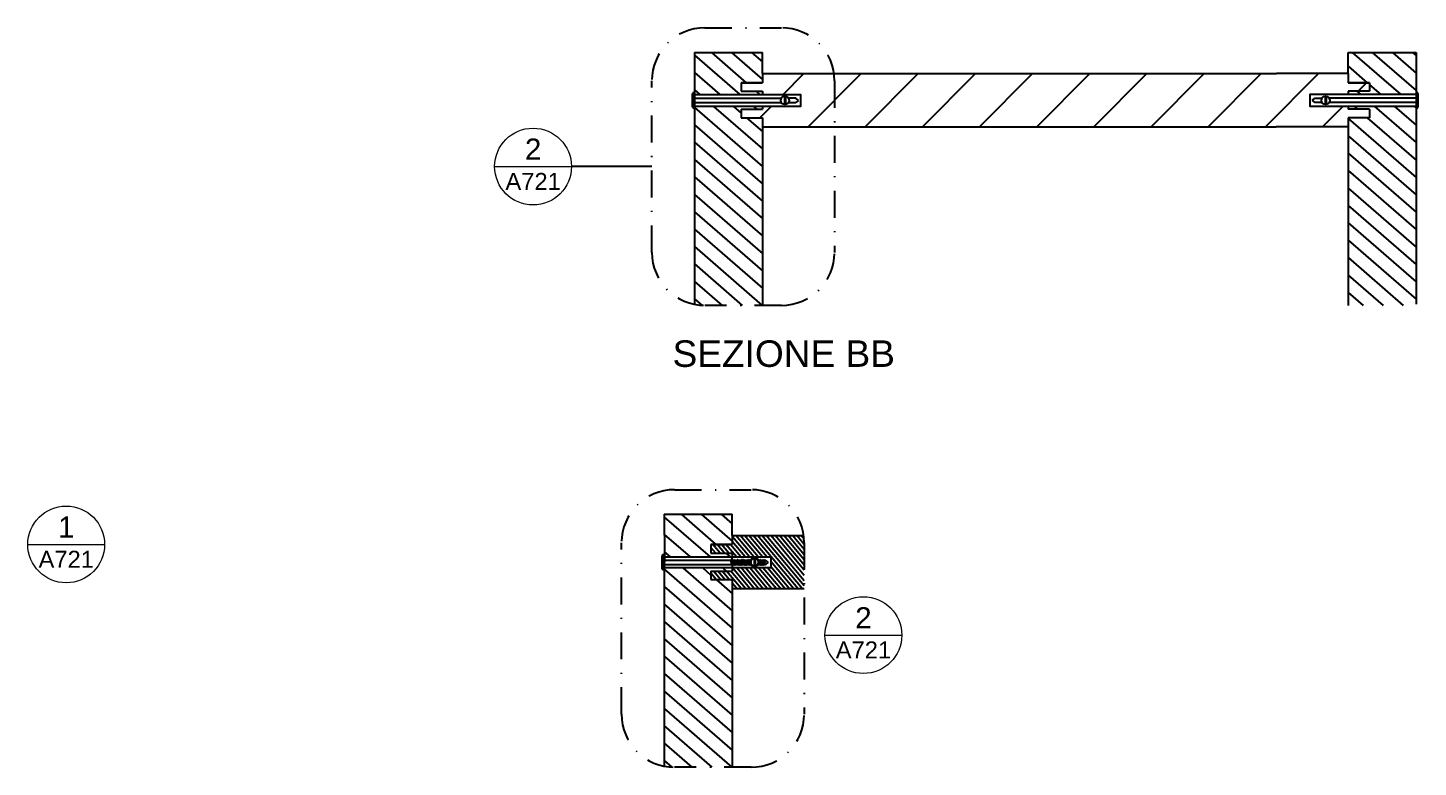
# Model space of a CAD drawing. Header units: millimetres. Extents: x -59 to 1311, y 25 to 454.
# Drawn here: x 148.8 to 279.9, y 62.1 to 131.8 of the extents above; entities that cross this region are included whole.
import ezdxf
from ezdxf.enums import TextEntityAlignment as Align

# ---------------------------------------------------------------- set-up
doc = ezdxf.new("R2010")
doc.units = ezdxf.units.MM
doc.linetypes.add('TRATTOPUNTO', pattern=[25.4, 12.7, -6.35, 0, -6.35])
doc.layers.get('0').update_dxf_attribs({"color": 70})
doc.layers.add('A-ANNO-SYMB', color=202, linetype='Continuous', lineweight=18)
for name, color, linetype in [('CONTORNO SEZIONI', 26, 'Continuous'), ('LINEE SEZIONATE', 5, 'Continuous'), ('SIMBOLI', 201, 'Continuous'), ('viti sottili', 4, 'Continuous')]:
    doc.layers.add(name, color=color, linetype=linetype)
doc.styles.add('ARIAL', font='arial.ttf')
doc.styles.get("Standard").update_dxf_attribs({"font": 'arial.ttf'})
pattern_1 = [(139, (-508.8863, -56.5382), (-0.812365, -0.9345191), [])]

# ---------------------------------------------------------------- blocks, each defined once
blk = doc.blocks.new('DETAGLI')
at = {"layer": 'A-ANNO-SYMB', "linetype": 'Continuous'}
blk.add_line((486.66, 356.17), (504.76, 356.17), dxfattribs=at)
blk.add_circle((495.71, 356.17), 9.05, dxfattribs=at)
for tag, p in [('TAVOLA', (495.71, 362.76)), ('SEZIONE', (495.71, 354.67))]:
    blk.add_attdef(tag, text='', height=5, dxfattribs=at).set_placement(p, align=Align.TOP_CENTER)

msp = doc.modelspace()

# ---------------------------------------------------------------- hatches: boundary and pattern name
h = msp.add_hatch()
h.set_pattern_fill('ANSI31', color=256, scale=0.39, angle=94)
h.set_pattern_definition(pattern_1)
h.paths.add_polyline_path([(218.02, 125.24), (217.95, 125.25), (217.96, 125.19), (218.02, 125.19)])
h.paths.add_polyline_path([(211.65, 125.54), (218.05, 125.54), (218.05, 125.86), (216.05, 125.86), (216.05, 126.66), (218.05, 126.66), (218.05, 127.51), (218.05, 129.51), (211.65, 129.51)])
h.paths.add_polyline_path([(218.05, 124.42), (211.65, 124.42), (211.65, 105.66), (218.05, 105.66), (218.05, 123.36), (216.05, 123.36), (216.05, 124.16), (218.05, 124.16)])
h.paths.add_polyline_path([(218.03, 124.72), (218.05, 124.71), (218.05, 124.79), (218.03, 124.79), (218.04, 124.76)])
h = msp.add_hatch()
h.set_pattern_fill('ANSI31', color=256, scale=0.39, angle=94)
h.set_pattern_definition(pattern_1)
h.paths.add_polyline_path([(273.25, 127.51), (273.25, 129.51), (279.65, 129.51), (279.65, 125.53), (273.38, 125.53), (273.39, 125.26), (273.36, 125.25), (273.35, 125.19), (273.28, 125.19), (273.29, 125.26), (273.25, 125.25), (273.25, 125.86), (275.25, 125.86), (275.25, 126.66), (273.25, 126.66)])
h.paths.add_polyline_path([(273.25, 123.36), (275.25, 123.36), (275.25, 124.16), (273.25, 124.16), (273.25, 124.79), (273.27, 124.79), (273.27, 124.76), (273.27, 124.72), (273.29, 124.72), (273.3, 124.45), (279.65, 124.45), (279.65, 124.24), (279.65, 105.66), (273.25, 105.66)])
h = msp.add_hatch()
h.set_pattern_fill('ANSI31', color=256, scale=1.2)
h.set_pattern_definition([(45, (2.854, 0), (-2.694077, 2.694077), [])])
h.paths.add_polyline_path([(266.46, 122.51), (273.25, 122.51), (273.25, 123.36), (275.25, 123.36), (275.25, 124.16), (273.25, 124.16), (273.25, 124.44), (269.63, 124.44), (269.63, 125.53), (273.25, 125.53), (273.25, 125.86), (275.25, 125.86), (275.25, 126.66), (273.25, 126.66), (273.25, 127.51), (266.5, 127.51), (224.8, 127.51, -0.034119), (224.85, 126.83), (224.85, 122.51)])
h.paths.add_polyline_path([(221.63, 125.54), (221.63, 124.42), (218.05, 124.42), (218.05, 124.16), (216.05, 124.16), (216.05, 123.36), (218.05, 123.36), (218.05, 122.51), (224.85, 122.51), (224.85, 126.83, 0.034119), (224.8, 127.51), (218.05, 127.51), (218.05, 126.66), (216.05, 126.66), (216.05, 125.86), (218.05, 125.86), (218.05, 125.54)])
h = msp.add_hatch()
h.set_pattern_fill('ANSI31', color=256, scale=0.39, angle=94)
h.set_pattern_definition([(139, (-511.7405, -100.0895), (-0.812365, -0.9345191), [])])
h.paths.add_polyline_path([(208.81, 81.64), (208.81, 81.94), (215.2, 81.94), (215.2, 82.31), (213.2, 82.31), (213.2, 83.11), (215.2, 83.11), (215.2, 83.96), (215.2, 85.96), (208.8, 85.96), (208.8, 81.64)])
h.paths.add_polyline_path([(208.81, 80.91), (208.81, 81.24), (208.8, 81.24), (208.8, 80.69), (208.8, 62.11), (215.2, 62.11), (215.2, 79.81), (213.2, 79.81), (213.2, 80.61), (215.2, 80.61), (215.2, 80.91)])
h = msp.add_hatch()
h.set_pattern_fill('ANSI31', color=256, scale=0.099, angle=85)
h.paths.add_polyline_path([(221.99, 83.28, 0.034119), (221.95, 83.96), (215.2, 83.96), (215.2, 83.11), (213.2, 83.11), (213.2, 82.31), (215.2, 82.31), (215.2, 81.94), (218.83, 81.94), (218.83, 80.91), (215.2, 80.91), (215.2, 80.61), (213.2, 80.61), (213.2, 79.81), (215.2, 79.81), (215.2, 78.96), (221.99, 78.96)])

# ---------------------------------------------------------------- linework, layer by layer
for p, q in [((216.05, 126.66), (218.05, 126.66)), ((215.2, 81.64), (215.2, 81.94)), ((215.2, 81.24), (215.2, 80.91)), ((221.99, 78.96), (221.99, 78.96))]:
    msp.add_line(p, q)
at = {"layer": 'CONTORNO SEZIONI', "linetype": 'TRATTOPUNTO', "ltscale": 0.2}
for points in [[(212.63, 131.83), (219.85, 131.83)], [(207.63, 110.66), (207.63, 126.83)], [(224.85, 126.83), (224.85, 110.66)], [(219.85, 105.66), (212.63, 105.66)], [(209.77, 88.28), (216.99, 88.28)], [(204.77, 67.11), (204.77, 83.28)], [(221.99, 83.28), (221.99, 67.11)], [(216.99, 62.11), (209.77, 62.11)]]:
    msp.add_lwpolyline(points, dxfattribs=at)
for centre, start, end in [((212.63, 126.83), 90, 180), ((219.85, 126.83), 0, 90), ((212.63, 110.66), 180, 270), ((219.85, 110.66), 270, 0), ((209.77, 83.28), 90, 180), ((216.99, 83.28), 0, 90), ((209.77, 67.11), 180, 270), ((216.99, 67.11), 270, 0)]:
    msp.add_arc(centre, 5, start, end, dxfattribs=at)
at = {"layer": 'LINEE SEZIONATE'}
for p, q in [((211.65, 129.51), (218.05, 129.51)), ((211.65, 129.51), (211.65, 125.74)), ((218.05, 127.51), (218.05, 129.51)), ((273.25, 127.51), (273.25, 129.51)), ((273.25, 129.51), (279.65, 129.51)), ((279.65, 129.51), (279.65, 125.74)), ((218.05, 127.51), (224.8, 127.51)), ((218.05, 127.51), (218.05, 126.66)), ((224.8, 127.51), (266.5, 127.51)), ((273.25, 127.51), (266.5, 127.51)), ((273.25, 127.51), (273.25, 126.66)), ((218.05, 126.66), (216.05, 126.66)), ((216.05, 126.66), (216.05, 125.86)), ((216.05, 125.86), (218.05, 125.86)), ((218.05, 125.86), (218.05, 125.54)), ((275.25, 126.66), (273.25, 126.66)), ((273.25, 126.66), (275.25, 126.66)), ((275.25, 125.86), (273.25, 125.86)), ((273.25, 125.86), (273.25, 125.53)), ((275.25, 126.66), (275.25, 125.86)), ((211.65, 124.24), (211.65, 105.76)), ((216.05, 124.16), (218.05, 124.16)), ((216.05, 124.16), (216.05, 123.36)), ((216.05, 123.36), (218.05, 123.36)), ((218.05, 124.42), (218.05, 124.16)), ((218.05, 123.36), (218.05, 105.66)), ((273.25, 124.44), (273.25, 124.16)), ((275.25, 124.16), (273.25, 124.16)), ((273.25, 123.36), (273.25, 105.66)), ((275.25, 123.36), (273.25, 123.36)), ((275.25, 124.16), (275.25, 123.36)), ((279.65, 124.24), (279.65, 105.76)), ((218.05, 122.51), (224.85, 122.51)), ((224.85, 122.51), (266.46, 122.51)), ((273.25, 122.51), (266.46, 122.51)), ((208.8, 85.96), (215.2, 85.96)), ((208.8, 85.96), (208.81, 81.94)), ((215.2, 83.96), (215.2, 85.96)), ((215.2, 83.96), (221.95, 83.96)), ((215.2, 83.96), (215.2, 83.11)), ((213.2, 83.11), (215.2, 83.11)), ((215.2, 83.11), (213.2, 83.11)), ((213.2, 83.11), (213.2, 82.31)), ((213.2, 82.31), (215.2, 82.31)), ((215.2, 82.31), (215.2, 81.94)), ((208.8, 80.91), (208.8, 62.21)), ((213.2, 80.61), (215.2, 80.61)), ((213.2, 80.61), (213.2, 79.81)), ((215.2, 80.91), (215.2, 80.61)), ((213.2, 79.81), (215.2, 79.81)), ((215.2, 79.81), (215.2, 62.11)), ((215.2, 78.96), (221.99, 78.96))]:
    msp.add_line(p, q, dxfattribs=at)
for points in [[(211.65, 125.54), (221.63, 125.54), (221.63, 124.42), (211.65, 124.42)], [(279.65, 125.54), (269.63, 125.53), (269.63, 124.44), (279.65, 124.45)], [(208.81, 81.94), (218.83, 81.94), (218.83, 80.91), (208.81, 80.91)]]:
    msp.add_lwpolyline(points, dxfattribs=at)
at = {"layer": 'SIMBOLI'}
msp.add_line((207.63, 118.75), (200.06, 118.75), dxfattribs=at)
at = {"layer": 'viti sottili'}
for p, q in [((211.45, 124.34), (211.45, 125.64)), ((211.6, 125.74), (211.65, 125.74)), ((211.6, 124.24), (211.6, 125.74)), ((211.65, 125.74), (211.65, 124.24)), ((211.65, 125.19), (219.82, 125.19)), ((211.65, 124.79), (219.82, 124.79)), ((219.84, 124.77), (219.84, 124.76)), ((220.12, 125.35), (220.12, 124.63)), ((220.22, 125.35), (220.22, 124.63)), ((221.2, 125.19), (220.52, 125.19)), ((220.52, 124.79), (221.2, 124.79)), ((221.45, 124.99), (221.2, 125.19)), ((221.45, 124.99), (221.2, 124.79)), ((269.85, 124.99), (270.1, 125.19)), ((269.85, 124.99), (270.1, 124.79)), ((270.1, 125.19), (270.79, 125.19)), ((270.79, 124.79), (270.1, 124.79)), ((271.08, 125.35), (271.08, 124.63)), ((271.18, 125.35), (271.18, 124.63)), ((271.46, 124.77), (271.46, 124.76)), ((279.65, 125.19), (271.48, 125.19)), ((279.65, 124.79), (271.48, 124.79)), ((279.7, 125.74), (279.65, 125.74)), ((279.65, 125.74), (279.65, 124.24)), ((279.7, 124.24), (279.7, 125.74)), ((279.85, 124.34), (279.85, 125.64)), ((211.6, 124.24), (211.65, 124.24)), ((279.7, 124.24), (279.65, 124.24)), ((208.6, 80.79), (208.6, 82.09)), ((208.75, 82.19), (208.8, 82.19)), ((208.75, 80.69), (208.75, 82.19)), ((208.81, 81.94), (208.8, 80.91)), ((208.8, 81.64), (215.07, 81.64)), ((215.07, 81.67), (215.08, 81.7)), ((215.16, 81.17), (215.07, 81.67)), ((215.08, 81.7), (215.09, 81.7)), ((215.09, 81.7), (215.18, 81.21)), ((215.1, 81.64), (215.17, 81.64)), ((215.17, 81.67), (215.17, 81.7)), ((215.17, 81.7), (215.19, 81.7)), ((215.26, 81.17), (215.17, 81.67)), ((215.19, 81.7), (215.28, 81.21)), ((215.2, 81.64), (215.27, 81.64)), ((215.27, 81.67), (215.28, 81.7)), ((215.36, 81.17), (215.27, 81.67)), ((215.28, 81.7), (215.29, 81.7)), ((215.29, 81.7), (215.38, 81.21)), ((215.3, 81.64), (215.37, 81.64)), ((215.37, 81.67), (215.37, 81.7)), ((215.37, 81.7), (215.39, 81.7)), ((215.46, 81.17), (215.37, 81.67)), ((215.39, 81.7), (215.48, 81.21)), ((215.4, 81.64), (215.47, 81.64)), ((215.47, 81.67), (215.48, 81.7)), ((215.56, 81.17), (215.47, 81.67)), ((215.48, 81.7), (215.49, 81.7)), ((215.49, 81.7), (215.58, 81.21)), ((215.5, 81.64), (215.57, 81.64)), ((215.57, 81.67), (215.58, 81.7)), ((215.66, 81.17), (215.57, 81.67)), ((215.58, 81.7), (215.59, 81.7)), ((215.59, 81.7), (215.68, 81.21)), ((215.6, 81.64), (215.67, 81.64)), ((215.67, 81.67), (215.68, 81.7)), ((215.76, 81.17), (215.67, 81.67)), ((215.68, 81.7), (215.69, 81.7)), ((215.69, 81.7), (215.78, 81.21)), ((215.7, 81.64), (215.77, 81.64)), ((215.77, 81.67), (215.78, 81.7)), ((215.86, 81.17), (215.77, 81.67)), ((215.78, 81.7), (215.79, 81.7)), ((215.79, 81.7), (215.88, 81.21)), ((215.8, 81.64), (215.87, 81.64)), ((215.87, 81.67), (215.88, 81.7)), ((215.96, 81.17), (215.87, 81.67)), ((215.88, 81.7), (215.89, 81.7)), ((215.89, 81.7), (215.98, 81.21)), ((215.9, 81.64), (215.97, 81.64)), ((215.97, 81.67), (215.98, 81.7)), ((216.06, 81.17), (215.97, 81.67)), ((215.98, 81.7), (215.99, 81.7)), ((215.99, 81.7), (216.08, 81.21)), ((216, 81.64), (216.08, 81.64)), ((216.07, 81.67), (216.08, 81.7)), ((216.16, 81.17), (216.07, 81.67)), ((216.08, 81.7), (216.1, 81.7)), ((216.1, 81.7), (216.19, 81.21)), ((216.11, 81.64), (216.17, 81.64)), ((216.17, 81.67), (216.18, 81.7)), ((216.26, 81.17), (216.17, 81.67)), ((216.18, 81.7), (216.19, 81.7)), ((216.19, 81.7), (216.28, 81.21)), ((216.2, 81.64), (216.28, 81.64)), ((216.27, 81.67), (216.28, 81.7)), ((216.36, 81.17), (216.27, 81.67)), ((216.28, 81.7), (216.3, 81.7)), ((216.3, 81.7), (216.39, 81.21)), ((216.31, 81.64), (216.37, 81.64)), ((216.37, 81.67), (216.38, 81.7)), ((216.46, 81.17), (216.37, 81.67)), ((216.38, 81.7), (216.39, 81.7)), ((216.39, 81.7), (216.48, 81.21)), ((216.4, 81.64), (216.48, 81.64)), ((216.47, 81.67), (216.48, 81.7)), ((216.56, 81.17), (216.47, 81.67)), ((216.48, 81.7), (216.5, 81.7)), ((216.5, 81.7), (216.59, 81.21)), ((216.51, 81.64), (216.57, 81.64)), ((216.57, 81.67), (216.58, 81.7)), ((216.66, 81.17), (216.57, 81.67)), ((216.58, 81.7), (216.59, 81.7)), ((216.59, 81.7), (216.68, 81.21)), ((216.6, 81.64), (216.68, 81.64)), ((216.67, 81.67), (216.68, 81.7)), ((216.76, 81.17), (216.67, 81.67)), ((216.68, 81.7), (216.7, 81.7)), ((216.7, 81.7), (216.79, 81.21)), ((216.71, 81.64), (216.78, 81.64)), ((216.77, 81.67), (216.78, 81.7)), ((216.86, 81.17), (216.77, 81.67)), ((216.78, 81.7), (216.8, 81.7)), ((216.8, 81.7), (216.89, 81.21)), ((216.81, 81.64), (216.88, 81.64)), ((216.87, 81.67), (216.88, 81.7)), ((216.92, 81.43), (216.87, 81.67)), ((216.88, 81.7), (216.9, 81.7)), ((216.9, 81.7), (216.93, 81.54)), ((216.91, 81.64), (216.97, 81.64)), ((216.96, 81.17), (216.94, 81.31)), ((216.98, 81.67), (216.99, 81.7)), ((216.98, 81.66), (216.98, 81.67)), ((216.99, 81.7), (217, 81.7)), ((217, 81.7), (217, 81.69)), ((217.26, 81.8), (217.26, 81.08)), ((217.36, 81.8), (217.36, 81.08)), ((217.66, 81.64), (217.68, 81.64)), ((217.67, 81.67), (217.68, 81.7)), ((217.76, 81.17), (217.67, 81.67)), ((217.68, 81.7), (217.7, 81.7)), ((217.68, 81.28), (217.7, 81.21)), ((217.7, 81.7), (217.79, 81.21)), ((217.71, 81.64), (217.79, 81.64)), ((217.78, 81.67), (217.79, 81.7)), ((217.87, 81.17), (217.78, 81.67)), ((217.79, 81.7), (217.8, 81.7)), ((217.8, 81.7), (217.9, 81.21)), ((217.82, 81.64), (217.88, 81.64)), ((217.87, 81.67), (217.88, 81.7)), ((217.96, 81.17), (217.87, 81.67)), ((217.88, 81.7), (217.9, 81.7)), ((217.9, 81.7), (217.99, 81.21)), ((217.91, 81.64), (217.99, 81.64)), ((217.98, 81.67), (217.99, 81.7)), ((218.07, 81.17), (217.98, 81.67)), ((217.99, 81.7), (218, 81.7)), ((218, 81.7), (218.1, 81.21)), ((218.02, 81.64), (218.08, 81.64)), ((218.07, 81.67), (218.08, 81.7)), ((218.16, 81.17), (218.07, 81.67)), ((218.08, 81.7), (218.1, 81.7)), ((218.1, 81.7), (218.19, 81.21)), ((218.11, 81.64), (218.19, 81.64)), ((218.18, 81.67), (218.19, 81.7)), ((218.27, 81.17), (218.18, 81.67)), ((218.19, 81.7), (218.2, 81.7)), ((218.2, 81.7), (218.3, 81.21)), ((218.22, 81.64), (218.35, 81.64)), ((218.6, 81.44), (218.35, 81.64)), ((218.6, 81.44), (218.35, 81.24)), ((208.75, 80.69), (208.8, 80.69)), ((208.8, 81.24), (215.15, 81.24)), ((215.18, 81.17), (215.16, 81.17)), ((215.18, 81.24), (215.24, 81.24)), ((215.18, 81.17), (215.18, 81.21)), ((215.27, 81.17), (215.26, 81.17)), ((215.27, 81.24), (215.35, 81.24)), ((215.27, 81.17), (215.28, 81.21)), ((215.38, 81.17), (215.36, 81.17)), ((215.38, 81.24), (215.44, 81.24)), ((215.38, 81.17), (215.38, 81.21)), ((215.47, 81.17), (215.46, 81.17)), ((215.47, 81.24), (215.55, 81.24)), ((215.47, 81.17), (215.48, 81.21)), ((215.58, 81.17), (215.56, 81.17)), ((215.58, 81.24), (215.65, 81.24)), ((215.58, 81.17), (215.58, 81.21)), ((215.68, 81.17), (215.66, 81.17)), ((215.68, 81.24), (215.75, 81.24)), ((215.68, 81.17), (215.68, 81.21)), ((215.78, 81.17), (215.76, 81.17)), ((215.78, 81.24), (215.85, 81.24)), ((215.78, 81.17), (215.78, 81.21)), ((215.87, 81.17), (215.86, 81.17)), ((215.87, 81.17), (215.88, 81.21)), ((215.88, 81.24), (215.95, 81.24)), ((215.98, 81.17), (215.96, 81.17)), ((215.98, 81.24), (216.05, 81.24)), ((215.98, 81.17), (215.98, 81.21)), ((216.07, 81.17), (216.06, 81.17)), ((216.07, 81.17), (216.08, 81.21)), ((216.08, 81.24), (216.15, 81.24)), ((216.18, 81.17), (216.16, 81.17)), ((216.18, 81.24), (216.25, 81.24)), ((216.18, 81.17), (216.19, 81.21)), ((216.27, 81.17), (216.26, 81.17)), ((216.27, 81.17), (216.28, 81.21)), ((216.28, 81.24), (216.35, 81.24)), ((216.38, 81.17), (216.36, 81.17)), ((216.38, 81.24), (216.45, 81.24)), ((216.38, 81.17), (216.39, 81.21)), ((216.47, 81.17), (216.46, 81.17)), ((216.47, 81.17), (216.48, 81.21)), ((216.48, 81.24), (216.55, 81.24)), ((216.58, 81.17), (216.56, 81.17)), ((216.58, 81.24), (216.65, 81.24)), ((216.58, 81.17), (216.59, 81.21)), ((216.67, 81.17), (216.66, 81.17)), ((216.67, 81.17), (216.68, 81.21)), ((216.68, 81.24), (216.75, 81.24)), ((216.78, 81.17), (216.76, 81.17)), ((216.78, 81.24), (216.85, 81.24)), ((216.78, 81.17), (216.79, 81.21)), ((216.88, 81.17), (216.86, 81.17)), ((216.88, 81.24), (216.95, 81.24)), ((216.88, 81.17), (216.89, 81.21)), ((216.98, 81.17), (216.96, 81.17)), ((216.98, 81.17), (216.99, 81.21)), ((216.99, 81.21), (216.99, 81.21)), ((217.67, 81.17), (217.66, 81.24)), ((217.69, 81.17), (217.67, 81.17)), ((217.69, 81.24), (217.75, 81.24)), ((217.69, 81.17), (217.7, 81.21)), ((217.78, 81.17), (217.76, 81.17)), ((217.78, 81.24), (217.86, 81.24)), ((217.78, 81.17), (217.79, 81.21)), ((217.89, 81.17), (217.87, 81.17)), ((217.89, 81.24), (217.95, 81.24)), ((217.89, 81.17), (217.9, 81.21)), ((217.98, 81.17), (217.96, 81.17)), ((217.98, 81.24), (218.06, 81.24)), ((217.98, 81.17), (217.99, 81.21)), ((218.09, 81.17), (218.07, 81.17)), ((218.09, 81.24), (218.15, 81.24)), ((218.09, 81.17), (218.1, 81.21)), ((218.18, 81.17), (218.16, 81.17)), ((218.18, 81.24), (218.26, 81.24)), ((218.18, 81.17), (218.19, 81.21)), ((218.29, 81.17), (218.27, 81.17)), ((218.29, 81.24), (218.35, 81.24)), ((218.29, 81.17), (218.3, 81.21))]:
    msp.add_line(p, q, dxfattribs=at)
for centre in [(220.17, 124.99), (271.13, 124.99), (217.31, 81.44)]:
    msp.add_circle(centre, 0.4, dxfattribs=at)
for centre, radius, start, end in [((211.88, 125.17), 0.637, 115.56, 131.8201), ((279.43, 125.17), 0.637, 48.1799, 64.44), ((211.88, 124.82), 0.637, 228.1799, 244.44), ((279.43, 124.82), 0.637, 295.56, 311.8201), ((209.02, 81.62), 0.637, 115.56, 131.8201), ((217.31, 81.44), 0.364, 97.8951, 262.1049), ((217.31, 81.44), 0.364, 277.8951, 82.1049), ((209.02, 81.27), 0.637, 228.1799, 244.44)]:
    msp.add_arc(centre, radius, start, end, dxfattribs=at)

# ---------------------------------------------------------------- block references
at = {"layer": 'SIMBOLI'}
ref = msp.add_blockref('DETAGLI', (-1.85, -23.72), dxfattribs=dict(at, xscale=0.4, yscale=0.4, zscale=0.4))
ref.add_attrib('SEZIONE', 'A721', dxfattribs={"layer": 'A-ANNO-SYMB', "linetype": 'Continuous', "height": 1.6, "style": 'ARIAL'}).set_placement((196.44, 118.15), align=Align.TOP_CENTER)
ref.add_attrib('TAVOLA', '2', dxfattribs={"layer": 'A-ANNO-SYMB', "linetype": 'Continuous', "height": 2, "style": 'ARIAL'}).set_placement((196.44, 121.39), align=Align.TOP_CENTER)
ref = msp.add_blockref('DETAGLI', (-45.85, -59.35), dxfattribs=dict(at, xscale=0.4, yscale=0.4, zscale=0.4))
ref.add_attrib('SEZIONE', 'A721', dxfattribs={"layer": 'A-ANNO-SYMB', "linetype": 'Continuous', "height": 1.6, "style": 'ARIAL'}).set_placement((152.44, 82.52), align=Align.TOP_CENTER)
ref.add_attrib('TAVOLA', '1', dxfattribs={"layer": 'A-ANNO-SYMB', "linetype": 'Continuous', "height": 2, "style": 'ARIAL'}).set_placement((152.44, 85.76), align=Align.TOP_CENTER)
ref = msp.add_blockref('DETAGLI', (29.28, -67.9), dxfattribs=dict(at, xscale=0.4, yscale=0.4, zscale=0.4))
ref.add_attrib('SEZIONE', 'A721', dxfattribs={"layer": 'A-ANNO-SYMB', "linetype": 'Continuous', "height": 1.6, "style": 'ARIAL'}).set_placement((227.57, 73.97), align=Align.TOP_CENTER)
ref.add_attrib('TAVOLA', '2', dxfattribs={"layer": 'A-ANNO-SYMB', "linetype": 'Continuous', "height": 2, "style": 'ARIAL'}).set_placement((227.57, 77.2), align=Align.TOP_CENTER)

# ---------------------------------------------------------------- texts
at = {"insert": (209.58, 102.36), "char_height": 2.5, "attachment_point": 1, "style": 'ARIAL'}
msp.add_mtext_dynamic_manual_height_columns('SEZIONE BB', width=36.3536, gutter_width=12.5, heights=[9.96], dxfattribs=at)

doc.saveas('drawing.dxf')
